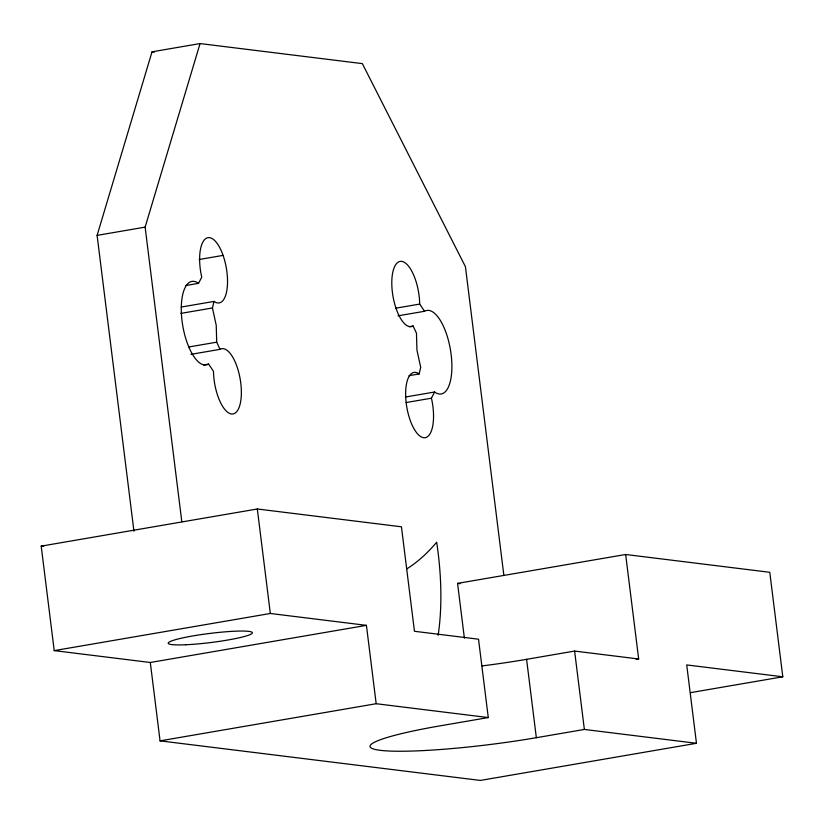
<?xml version="1.0" encoding="UTF-8"?>
<svg xmlns="http://www.w3.org/2000/svg" width="824" height="824" viewBox="0 0 824 824"><rect width="100%" height="100%" fill="white"/><g stroke="black" fill="none" stroke-linecap="round" stroke-linejoin="round"><path stroke-width="1.24" d="M216.712 342.176L216.228 325.274L212.448 307.97L214.055 301.409A33.104 12.968 80.2 0 0 227.228 274.783A33.104 12.968 80.2 0 0 208.369 237.621A33.104 12.968 80.2 0 0 201.746 277.152L198.532 283.343A42.364 16.593 80.2 0 0 182.063 321.051A42.364 16.593 80.2 0 0 208.596 364.084L213.468 371.274A33.104 12.968 80.2 0 0 230.298 413.7A33.104 12.968 80.2 0 0 240.351 380.111A33.104 12.968 80.2 0 0 220.029 349.345L216.712 342.176L188.902 346.956M419.107 373.942L420.714 367.38L416.944 350.076L416.46 333.174L413.133 326.005A33.104 12.968 80.2 0 1 392.811 295.239A33.104 12.968 80.2 0 1 402.864 261.651A33.104 12.968 80.2 0 1 419.694 304.077L424.576 311.266A42.364 16.593 80.2 0 1 451.109 354.299A42.364 16.593 80.2 0 1 434.629 392.008L431.426 398.198A33.104 12.968 80.2 0 1 424.803 437.729A33.104 12.968 80.2 0 1 405.933 400.567A33.104 12.968 80.2 0 1 419.107 373.942L409.003 375.682M133.952 531.212L97.108 235.376L152.028 51.819L200.057 43.569L362.344 63.623L465.426 266.698L503.855 575.286M181.816 521.685L145.127 227.125L200.057 43.569M97.108 235.376L145.127 227.125M199.089 259.519L223.098 255.388M185.894 285.506L198.532 283.343M181.198 307.053L214.055 301.409M180.847 313.398L212.448 307.97M395.685 308.207L419.694 304.077M398.033 315.829L424.576 311.266M190.962 354.341L220.029 349.345M409.343 326.654L413.133 326.005M203.538 364.95L208.596 364.084M405.562 397.003L434.629 392.008M406.15 402.545L431.426 398.198M488.282 717.57L376.177 703.717L366.423 625.354L150.308 662.486L54.219 650.62L41.2 546.127L257.315 508.985L401.442 526.793L414.462 631.287L478.517 639.197L488.282 717.57L440.253 725.82A119.161 12.865 -7.1 0 0 380.245 750.324A119.161 12.865 -7.1 0 0 536.342 737.696L584.37 729.446L696.476 743.289L686.711 664.927L782.8 676.792L769.781 572.299L625.653 554.49L457.567 583.382L464.386 638.178M54.219 650.62L270.334 613.478L366.423 625.354M482.195 665.905A119.161 12.865 -7.1 0 0 526.587 659.324L574.606 651.073L638.672 658.984L625.653 554.49M150.308 662.486L160.062 740.858L376.177 703.717M636.138 659.427L638.672 658.984M690.543 692.644L782.8 676.792M696.476 743.289L480.361 780.431L160.062 740.858M152.028 51.819L154.562 52.139M457.567 583.382L460.091 583.691M41.2 546.127L43.724 546.436M574.606 651.073L584.37 729.446M526.587 659.324L536.342 737.696M257.315 508.985L270.334 613.478M406.675 568.982A562.699 220.379 80.2 0 0 436.668 542.213A154.418 60.482 80.2 0 1 438.121 635.294M185.585 644.759A42.364 4.573 -7.1 0 0 252.134 633.326A42.364 4.573 -7.1 0 0 193.238 635.87A42.364 4.573 -7.1 0 0 185.585 644.759"/></g></svg>
